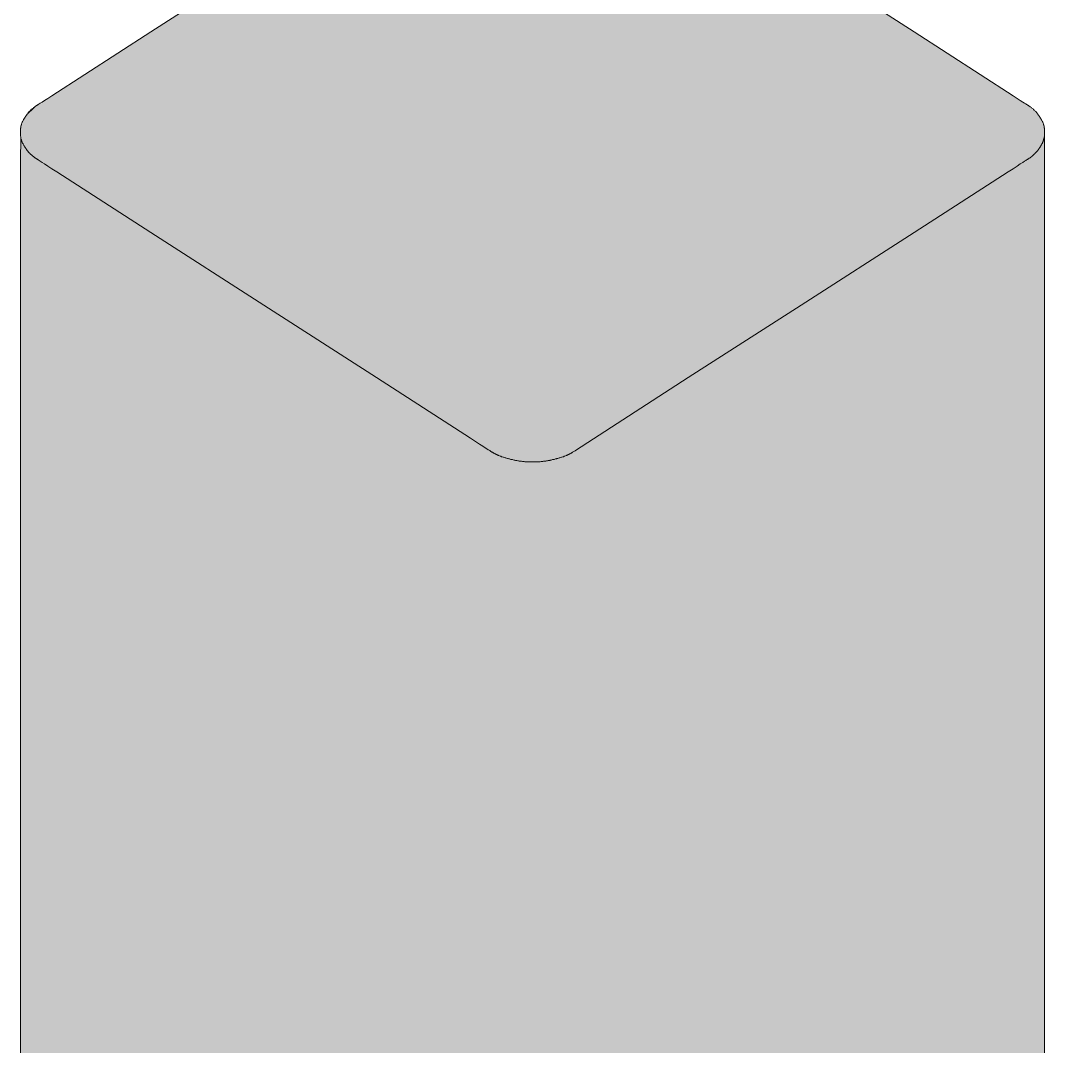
# Model space of a CAD drawing. Units: millimetres at full size, sheet at 1:100. Extents: x -138278 to 134990, y -16593 to 30671.
# Drawn here: x -82888.2 to -82396.9, y 22849.5 to 23341.6 of the extents above; entities that cross this region are included whole.
import ezdxf

# ---------------------------------------------------------------- set-up
doc = ezdxf.new("R2010")
doc.units = ezdxf.units.MM
doc.header["$LTSCALE"] = 100
doc.layers.add('F-0_枠', color=134, linetype='Continuous', lineweight=18)
doc.layers.add('F-8_補助線', color=15, linetype='Continuous')
doc.layers.add('F-9_可能範囲', color=9, linetype='Continuous')

msp = doc.modelspace()

# ---------------------------------------------------------------- linework, layer by layer
at = {"layer": 'F-0_枠'}
for p, q in [((-82396.9, 23287.9), (-82396.9, 22548.5)), ((-82888.1, 23283.6), (-82888.1, 23285.6)), ((-82887.8, 23284.1), (-82887.7, 23283.9)), ((-82396.9, 23286.1), (-82397, 23285.8)), ((-82397, 23285.8), (-82397, 23285.8)), ((-82885.1, 23279.3), (-82885, 23279.3)), ((-82400.1, 23279.3), (-82400.1, 23279.2)), ((-82881.2, 23275.7), (-82881, 23275.5)), ((-82880.5, 23275.3), (-82880.4, 23275.2)), ((-82880.4, 23275.2), (-82880.2, 23275.1)), ((-82880.2, 23275.1), (-82880.1, 23275)), ((-82877.8, 23273.5), (-82876.7, 23272.8)), ((-82876.7, 23272.8), (-82875.1, 23271.8)), ((-82404.9, 23275.1), (-82405.1, 23275)), ((-82403.9, 23275.7), (-82403.9, 23275.7)), ((-82403.4, 23276.1), (-82403.2, 23276.2)), ((-82621.9, 23135.4), (-82567.8, 23170.3)), ((-82625.1, 23133.5), (-82624.8, 23133.7)), ((-82624.8, 23133.7), (-82624.5, 23133.8)), ((-82623, 23134.7), (-82623.3, 23134.5)), ((-82622.7, 23134.9), (-82623, 23134.7)), ((-82622.4, 23135.1), (-82622.7, 23134.9)), ((-82622, 23135.3), (-82621.8, 23135.5)), ((-82625.4, 23133.4), (-82625.1, 23133.5))]:
    msp.add_line(p, q, dxfattribs=at)
for points in [[(-82873.2, 23305.5), (-82825.6, 23336.1), (-82717.4, 23405.7)], [(-82567.7, 23405.7), (-82459.5, 23336.1), (-82412, 23305.5), (-82410, 23304.2), (-82408.5, 23303.3), (-82407.3, 23302.5), (-82406.5, 23302), (-82405.9, 23301.6), (-82405.5, 23301.3), (-82405.2, 23301.2), (-82405.1, 23301.1), (-82404.9, 23301), (-82404.8, 23300.9), (-82404.6, 23300.8)], [(-82873.2, 23305.5), (-82875.1, 23304.2), (-82876.7, 23303.3), (-82877.8, 23302.5), (-82878.7, 23302), (-82879.3, 23301.6), (-82879.7, 23301.3), (-82879.9, 23301.2), (-82880.1, 23301.1), (-82880.2, 23301), (-82880.4, 23300.9), (-82880.5, 23300.8), (-82880.7, 23300.6), (-82881, 23300.5), (-82881.2, 23300.3), (-82881.4, 23300.2), (-82881.7, 23300), (-82881.9, 23299.8), (-82882.2, 23299.6), (-82882.4, 23299.4), (-82882.7, 23299.2), (-82882.9, 23299), (-82883.2, 23298.8), (-82883.4, 23298.6), (-82883.6, 23298.4)], [(-82883.6, 23298.4), (-82883.8, 23298.2), (-82884, 23298), (-82884.2, 23297.8), (-82884.4, 23297.5), (-82884.6, 23297.3), (-82884.7, 23297.1), (-82884.9, 23296.9), (-82885.1, 23296.7), (-82885.2, 23296.4), (-82885.4, 23296.2), (-82885.5, 23296), (-82885.7, 23295.8), (-82885.8, 23295.5), (-82886, 23295.3), (-82886.1, 23295.1), (-82886.2, 23294.9), (-82886.4, 23294.6), (-82886.5, 23294.4), (-82886.7, 23294.2), (-82886.8, 23293.9), (-82886.9, 23293.7), (-82887, 23293.5), (-82887.2, 23293.3), (-82887.3, 23293), (-82887.4, 23292.8), (-82887.5, 23292.6), (-82887.6, 23292.3), (-82887.7, 23292.1), (-82887.8, 23291.8), (-82887.8, 23291.6), (-82887.9, 23291.4), (-82888, 23291.1), (-82888, 23290.9), (-82888.1, 23290.6), (-82888.1, 23290.4), (-82888.1, 23290.2), (-82888.2, 23289.9), (-82888.2, 23289.7), (-82888.2, 23289.4)], [(-82404.6, 23300.8), (-82404.4, 23300.6), (-82404.2, 23300.5), (-82403.9, 23300.3), (-82403.7, 23300.2), (-82403.5, 23300), (-82403.2, 23299.8), (-82402.9, 23299.6), (-82402.7, 23299.4), (-82402.4, 23299.2), (-82402.2, 23299), (-82402, 23298.8), (-82401.8, 23298.6), (-82401.5, 23298.4), (-82401.3, 23298.2), (-82401.1, 23298), (-82400.9, 23297.8), (-82400.7, 23297.5), (-82400.6, 23297.3), (-82400.4, 23297.1), (-82400.2, 23296.9), (-82400.1, 23296.7), (-82399.9, 23296.4), (-82399.7, 23296.2), (-82399.6, 23296), (-82399.4, 23295.8), (-82399.3, 23295.5), (-82399.2, 23295.3), (-82399, 23295.1), (-82398.9, 23294.9), (-82398.7, 23294.6), (-82398.6, 23294.4), (-82398.5, 23294.2), (-82398.3, 23293.9), (-82398.2, 23293.7), (-82398.1, 23293.5), (-82397.9, 23293.3), (-82397.8, 23293), (-82397.7, 23292.8), (-82397.6, 23292.6)], [(-82397.6, 23292.6), (-82397.5, 23292.3), (-82397.4, 23292.1), (-82397.3, 23291.8), (-82397.3, 23291.6), (-82397.2, 23291.4), (-82397.1, 23291.1), (-82397.1, 23290.9), (-82397, 23290.6), (-82397, 23290.4), (-82397, 23290.2), (-82396.9, 23289.9), (-82396.9, 23289.7), (-82396.9, 23289.4), (-82396.9, 23289.2), (-82396.9, 23289), (-82396.9, 23288.7), (-82396.9, 23288.5), (-82396.9, 23288.2), (-82396.9, 23288), (-82396.9, 23287.7), (-82396.9, 23287.5), (-82396.9, 23287.3), (-82396.9, 23287), (-82396.9, 23286.8)], [(-82888.2, 23289.4), (-82888.2, 23289.2), (-82888.2, 23289), (-82888.2, 23288.7), (-82888.2, 23288.5), (-82888.2, 23288.2), (-82888.2, 23288), (-82888.2, 23287.7), (-82888.2, 23287.5), (-82888.2, 23287.3), (-82888.2, 23287), (-82888.2, 23286.8), (-82888.2, 23286.5), (-82888.2, 23286.3), (-82888.2, 23286.1), (-82888.1, 23285.8), (-82888.1, 23285.6), (-82888.1, 23285.3), (-82888, 23285.1), (-82888, 23284.9), (-82887.9, 23284.6), (-82887.8, 23284.4), (-82887.8, 23284.1)], [(-82396.9, 23286.8), (-82396.9, 23286.5), (-82396.9, 23286.3), (-82396.9, 23286.1)], [(-82882.8, 22538.9), (-82884, 22547.9), (-82885, 22556.9), (-82885.9, 22566), (-82886.6, 22575), (-82887.1, 22583.8), (-82887.5, 22592.4), (-82887.8, 22600.7), (-82888, 22608.5), (-82888.1, 22615.8), (-82888.1, 22622.4), (-82888.2, 22628.3), (-82888.2, 22633.4), (-82888.2, 23257.9), (-82888.2, 23265), (-82888.2, 23270.8), (-82888.2, 23275.3), (-82888.2, 23278.6), (-82888.1, 23281), (-82888.1, 23282.6), (-82888.1, 23283.6)], [(-82887.7, 23283.9), (-82887.6, 23283.7), (-82887.5, 23283.4), (-82887.4, 23283.2), (-82887.3, 23283), (-82887.2, 23282.7), (-82887, 23282.5), (-82886.9, 23282.3), (-82886.8, 23282), (-82886.7, 23281.8), (-82886.5, 23281.6), (-82886.4, 23281.4), (-82886.2, 23281.1), (-82886.1, 23280.9), (-82886, 23280.7), (-82885.8, 23280.5), (-82885.7, 23280.2), (-82885.5, 23280), (-82885.4, 23279.8), (-82885.2, 23279.6), (-82885.1, 23279.3)], [(-82397.9, 23282.7), (-82398.1, 23282.5), (-82398.2, 23282.3), (-82398.3, 23282), (-82398.5, 23281.8), (-82398.6, 23281.6), (-82398.7, 23281.4), (-82398.9, 23281.1), (-82399, 23280.9), (-82399.2, 23280.7), (-82399.3, 23280.5), (-82399.4, 23280.2), (-82399.6, 23280), (-82399.7, 23279.8), (-82399.9, 23279.6), (-82400.1, 23279.3)], [(-82397.9, 23282.7), (-82397.9, 23282.9), (-82397.8, 23283), (-82397.8, 23283.1), (-82397.7, 23283.2), (-82397.7, 23283.3), (-82397.7, 23283.4), (-82397.6, 23283.6), (-82397.6, 23283.7), (-82397.5, 23283.8), (-82397.5, 23283.9), (-82397.5, 23284), (-82397.4, 23284.1), (-82397.4, 23284.3), (-82397.4, 23284.4), (-82397.3, 23284.5), (-82397.3, 23284.6), (-82397.2, 23284.7), (-82397.2, 23284.8), (-82397.2, 23285), (-82397.1, 23285.1), (-82397.1, 23285.2), (-82397.1, 23285.3), (-82397.1, 23285.4), (-82397, 23285.5), (-82397, 23285.7), (-82397, 23285.8)], [(-82885, 23279.3), (-82884.9, 23279.2), (-82884.9, 23279.1), (-82884.8, 23279), (-82884.7, 23278.9), (-82884.7, 23278.9), (-82884.6, 23278.8), (-82884.5, 23278.7), (-82884.5, 23278.6), (-82884.4, 23278.5), (-82884.3, 23278.5), (-82884.2, 23278.4), (-82884.2, 23278.3), (-82884.1, 23278.2), (-82884, 23278.1), (-82884, 23278.1), (-82883.9, 23278), (-82883.8, 23277.9), (-82883.7, 23277.8), (-82883.6, 23277.8), (-82883.6, 23277.7), (-82883.5, 23277.6), (-82883.4, 23277.5), (-82883.3, 23277.4), (-82883.2, 23277.4), (-82883.1, 23277.3), (-82883.1, 23277.2), (-82883, 23277.2), (-82882.9, 23277.1), (-82882.8, 23277), (-82882.7, 23276.9), (-82882.6, 23276.9), (-82882.5, 23276.8), (-82882.5, 23276.7), (-82882.4, 23276.6), (-82882.3, 23276.6), (-82882.2, 23276.5), (-82882.1, 23276.4), (-82882, 23276.3), (-82881.9, 23276.3)], [(-82403.2, 23276.2), (-82403.1, 23276.3), (-82403, 23276.4), (-82402.9, 23276.5), (-82402.8, 23276.6), (-82402.6, 23276.7), (-82402.5, 23276.8), (-82402.4, 23276.9), (-82402.3, 23277), (-82402.2, 23277.1), (-82402.1, 23277.2), (-82402, 23277.3), (-82401.9, 23277.4), (-82401.8, 23277.5), (-82401.7, 23277.6), (-82401.5, 23277.7), (-82401.4, 23277.9), (-82401.3, 23278), (-82401.2, 23278.1), (-82401.1, 23278.2), (-82401, 23278.3), (-82400.9, 23278.4), (-82400.8, 23278.5), (-82400.7, 23278.6), (-82400.6, 23278.7), (-82400.5, 23278.8), (-82400.4, 23278.9), (-82400.3, 23279), (-82400.2, 23279.1), (-82400.1, 23279.2)], [(-82881.9, 23276.3), (-82881.8, 23276.2), (-82881.8, 23276.1), (-82881.7, 23276), (-82881.6, 23276), (-82881.5, 23275.9), (-82881.4, 23275.8), (-82881.3, 23275.8), (-82881.2, 23275.7)], [(-82881, 23275.5), (-82880.7, 23275.4), (-82880.5, 23275.3)], [(-82880.1, 23275), (-82879.9, 23274.9), (-82879.7, 23274.7), (-82879.3, 23274.5), (-82878.7, 23274.1), (-82877.8, 23273.5)], [(-82875.1, 23271.8), (-82873.2, 23270.5), (-82870.7, 23269)], [(-82567.8, 23170.3), (-82513.7, 23205.1), (-82459.5, 23239.9), (-82414.4, 23269), (-82412, 23270.5), (-82410, 23271.8)], [(-82405.1, 23275), (-82405.2, 23274.9), (-82405.5, 23274.7), (-82405.9, 23274.5), (-82406.5, 23274.1), (-82407.3, 23273.5), (-82408.5, 23272.8), (-82410, 23271.8), (-82412, 23270.5), (-82414.4, 23269)], [(-82403.9, 23275.7), (-82404.2, 23275.5), (-82404.4, 23275.4), (-82404.6, 23275.3), (-82404.8, 23275.2), (-82404.9, 23275.1)], [(-82403.9, 23275.7), (-82403.7, 23275.8), (-82403.6, 23275.9), (-82403.5, 23276), (-82403.4, 23276.1)], [(-82873.2, 23270.5), (-82870.7, 23269), (-82825.6, 23239.9), (-82771.5, 23205.1), (-82717.4, 23170.3), (-82672.3, 23141.2), (-82669.9, 23139.7), (-82667.9, 23138.4), (-82666.4, 23137.4), (-82665.2, 23136.7), (-82664.4, 23136.1), (-82663.8, 23135.7), (-82663.4, 23135.5), (-82663.1, 23135.3), (-82662.9, 23135.2), (-82662.8, 23135.1), (-82662.7, 23135), (-82662.5, 23134.9), (-82662.3, 23134.8), (-82662, 23134.6), (-82661.8, 23134.5), (-82661.5, 23134.3), (-82661.2, 23134.2), (-82661, 23134), (-82660.7, 23133.8), (-82660.3, 23133.7), (-82660, 23133.5), (-82659.7, 23133.4), (-82659.4, 23133.2), (-82659.1, 23133.1), (-82658.8, 23132.9), (-82658.4, 23132.8), (-82658.1, 23132.7), (-82657.8, 23132.6), (-82657.4, 23132.4), (-82657.1, 23132.3), (-82656.7, 23132.2), (-82656.4, 23132.1), (-82656, 23132), (-82655.7, 23131.9)], [(-82623.3, 23134.5), (-82623.6, 23134.3), (-82623.9, 23134.2), (-82624.2, 23134), (-82624.5, 23133.8), (-82624.8, 23133.7)], [(-82621.9, 23135.4), (-82622.1, 23135.2), (-82622.4, 23135.1)], [(-82655.7, 23131.9), (-82655.3, 23131.8), (-82655, 23131.7), (-82654.6, 23131.6), (-82654.3, 23131.5), (-82653.9, 23131.4), (-82653.6, 23131.3), (-82653.2, 23131.2), (-82652.9, 23131.1), (-82652.5, 23131.1), (-82652.2, 23131), (-82651.8, 23130.9), (-82651.4, 23130.8), (-82651.1, 23130.7), (-82650.7, 23130.6), (-82650.4, 23130.6), (-82650, 23130.5), (-82649.6, 23130.4), (-82649.3, 23130.4), (-82648.9, 23130.3), (-82648.5, 23130.3), (-82648.1, 23130.2), (-82647.8, 23130.2), (-82647.4, 23130.1), (-82647, 23130.1), (-82646.6, 23130.1), (-82646.3, 23130), (-82645.9, 23130), (-82645.5, 23130), (-82645.1, 23130), (-82644.8, 23130), (-82644.4, 23130), (-82644, 23130), (-82643.6, 23130), (-82643.3, 23130), (-82642.9, 23130), (-82642.5, 23130), (-82642.1, 23130), (-82641.8, 23130), (-82641.4, 23130)], [(-82641.4, 23130), (-82641, 23130), (-82640.6, 23130), (-82640.3, 23130), (-82639.9, 23130), (-82639.5, 23130), (-82639.1, 23130), (-82638.8, 23130), (-82638.4, 23130.1), (-82638, 23130.1), (-82637.6, 23130.1), (-82637.3, 23130.2), (-82636.9, 23130.2), (-82636.5, 23130.3), (-82636.1, 23130.3), (-82635.8, 23130.4), (-82635.4, 23130.4), (-82635, 23130.5), (-82634.7, 23130.6), (-82634.3, 23130.6), (-82634, 23130.7), (-82633.6, 23130.8), (-82633.3, 23130.9), (-82632.9, 23131), (-82632.5, 23131.1), (-82632.2, 23131.1), (-82631.8, 23131.2), (-82631.5, 23131.3), (-82631.1, 23131.4), (-82630.8, 23131.5), (-82630.4, 23131.6), (-82630.1, 23131.7), (-82629.7, 23131.8), (-82629.4, 23131.9), (-82629, 23132), (-82628.7, 23132.1), (-82628.4, 23132.2), (-82628, 23132.3), (-82627.7, 23132.4), (-82627.3, 23132.6)], [(-82627.3, 23132.6), (-82627, 23132.7), (-82626.7, 23132.8), (-82626.3, 23132.9), (-82626, 23133.1), (-82625.7, 23133.2), (-82625.4, 23133.4)]]:
    msp.add_lwpolyline(points, dxfattribs=at)
at = {"layer": 'F-8_補助線'}
for points in [[(-82396.9, 22548.5), (-82396.9, 23286.3), (-82397, 23286.1)], [(-82396.9, 22548.5), (-82396.9, 23287.8), (-82396.9, 23286.8)], [(-82396.9, 22548.5), (-82396.9, 23286.8), (-82396.9, 23286.3)], [(-82888, 23285.1), (-82888.1, 23285.6), (-82888.1, 23284.1)], [(-82888, 23285.1), (-82888.1, 23284.1), (-82888.1, 22615.8)], [(-82887.9, 23284.6), (-82888, 23285.1), (-82888.1, 22615.8)], [(-82888.1, 22615.8), (-82887.8, 23284.3), (-82887.9, 23284.6)], [(-82888.1, 22615.8), (-82887.5, 23283.4), (-82887.8, 23284.3)], [(-82888.1, 22615.8), (-82887.4, 23283.2), (-82887.5, 23283.4)], [(-82888.1, 22615.8), (-82887.3, 23283), (-82887.4, 23283.2)], [(-82888.1, 22615.8), (-82887.2, 23282.7), (-82887.3, 23283)], [(-82888.1, 22615.8), (-82887.1, 23282.5), (-82887.2, 23282.7)], [(-82888.1, 22615.8), (-82886.9, 23282.3), (-82887.1, 23282.5)], [(-82888.1, 22615.8), (-82886.8, 23282.1), (-82886.9, 23282.3)], [(-82888.1, 22615.8), (-82886.7, 23281.8), (-82886.8, 23282.1)], [(-82888.1, 22615.8), (-82886.5, 23281.6), (-82886.7, 23281.8)], [(-82888.1, 22615.8), (-82886.4, 23281.4), (-82886.5, 23281.6)], [(-82888.1, 22615.8), (-82886.3, 23281.1), (-82886.4, 23281.4)], [(-82396.9, 22548.5), (-82398.2, 23282.3), (-82399, 23280.9)], [(-82396.9, 22548.5), (-82398.1, 23282.5), (-82398.2, 23282.3)], [(-82396.9, 22548.5), (-82398, 23282.7), (-82398.1, 23282.5)], [(-82396.9, 22548.5), (-82397.9, 23282.9), (-82398, 23282.7)], [(-82396.9, 22548.5), (-82397.8, 23283.1), (-82397.9, 23283)], [(-82396.9, 22548.5), (-82397.9, 23283), (-82397.9, 23282.9)], [(-82396.9, 22548.5), (-82397.7, 23283.4), (-82397.8, 23283.2)], [(-82396.9, 22548.5), (-82397.8, 23283.2), (-82397.8, 23283.1)], [(-82396.9, 22548.5), (-82397.6, 23283.7), (-82397.7, 23283.4)], [(-82396.9, 22548.5), (-82397.5, 23283.9), (-82397.6, 23283.8)], [(-82396.9, 22548.5), (-82397.6, 23283.8), (-82397.6, 23283.7)], [(-82396.9, 22548.5), (-82397.4, 23284.3), (-82397.5, 23284)], [(-82396.9, 22548.5), (-82397.5, 23284), (-82397.5, 23283.9)], [(-82396.9, 22548.5), (-82397.3, 23284.5), (-82397.4, 23284.3)], [(-82396.9, 22548.5), (-82397.2, 23285), (-82397.3, 23284.7)], [(-82396.9, 22548.5), (-82397.3, 23284.7), (-82397.3, 23284.5)], [(-82396.9, 22548.5), (-82397.1, 23285.3), (-82397.2, 23285.1)], [(-82396.9, 22548.5), (-82397.2, 23285.1), (-82397.2, 23285)], [(-82396.9, 22548.5), (-82397, 23286.1), (-82397.1, 23285.3)], [(-82888.1, 22615.8), (-82886.1, 23280.9), (-82886.3, 23281.1)], [(-82888.1, 22615.8), (-82886, 23280.7), (-82886.1, 23280.9)], [(-82888.1, 22615.8), (-82885.8, 23280.5), (-82886, 23280.7)], [(-82888.1, 22615.8), (-82885.7, 23280.2), (-82885.8, 23280.5)], [(-82888.1, 22615.8), (-82885.5, 23280), (-82885.7, 23280.2)], [(-82888.1, 22615.8), (-82885.4, 23279.8), (-82885.5, 23280)], [(-82888.1, 22615.8), (-82396.9, 22548.5), (-82885.4, 23279.8)], [(-82396.9, 22548.5), (-82885.2, 23279.6), (-82885.4, 23279.8)], [(-82396.9, 22548.5), (-82885.1, 23279.4), (-82885.2, 23279.6)], [(-82396.9, 22548.5), (-82885, 23279.3), (-82885.1, 23279.4)], [(-82396.9, 22548.5), (-82884.9, 23279.2), (-82885, 23279.3)], [(-82396.9, 22548.5), (-82884.8, 23279), (-82884.9, 23279.2)], [(-82396.9, 22548.5), (-82884.7, 23278.9), (-82884.8, 23279)], [(-82396.9, 22548.5), (-82884.6, 23278.8), (-82884.7, 23278.9)], [(-82396.9, 22548.5), (-82884.5, 23278.7), (-82884.6, 23278.8)], [(-82396.9, 22548.5), (-82884.4, 23278.5), (-82884.5, 23278.7)], [(-82396.9, 22548.5), (-82884.3, 23278.5), (-82884.4, 23278.5)], [(-82396.9, 22548.5), (-82884.2, 23278.3), (-82884.3, 23278.5)], [(-82396.9, 22548.5), (-82884, 23278.1), (-82884.2, 23278.3)], [(-82396.9, 22548.5), (-82883.9, 23278), (-82884, 23278.1)], [(-82396.9, 22548.5), (-82883.7, 23277.8), (-82883.9, 23278)], [(-82396.9, 22548.5), (-82883.5, 23277.6), (-82883.7, 23277.8)], [(-82396.9, 22548.5), (-82883.7, 23277.8), (-82883.7, 23277.8)], [(-82396.9, 22548.5), (-82883.4, 23277.5), (-82883.5, 23277.6)], [(-82396.9, 22548.5), (-82883.2, 23277.4), (-82883.4, 23277.5)], [(-82396.9, 22548.5), (-82883.2, 23277.3), (-82883.2, 23277.4)], [(-82396.9, 22548.5), (-82883.1, 23277.2), (-82883.2, 23277.3)], [(-82396.9, 22548.5), (-82882.8, 23277), (-82883.1, 23277.2)], [(-82396.9, 22548.5), (-82882.7, 23276.9), (-82882.8, 23277)], [(-82396.9, 22548.5), (-82882.2, 23276.5), (-82882.7, 23276.9)], [(-82396.9, 22548.5), (-82881.9, 23276.3), (-82882.2, 23276.5)], [(-82396.9, 22548.5), (-82403, 23276.4), (-82403.3, 23276.2)], [(-82396.9, 22548.5), (-82402.9, 23276.5), (-82403, 23276.4)], [(-82396.9, 22548.5), (-82402.8, 23276.6), (-82402.9, 23276.5)], [(-82396.9, 22548.5), (-82402.5, 23276.8), (-82402.8, 23276.6)], [(-82396.9, 22548.5), (-82402.1, 23277.2), (-82402.5, 23276.8)], [(-82396.9, 22548.5), (-82402, 23277.3), (-82402.1, 23277.2)], [(-82396.9, 22548.5), (-82401.6, 23277.8), (-82402, 23277.3)], [(-82396.9, 22548.5), (-82401.3, 23278), (-82401.6, 23277.8)], [(-82396.9, 22548.5), (-82401.2, 23278.1), (-82401.3, 23278)], [(-82396.9, 22548.5), (-82400.9, 23278.4), (-82401.2, 23278.1)], [(-82396.9, 22548.5), (-82400.8, 23278.5), (-82400.9, 23278.4)], [(-82396.9, 22548.5), (-82400.5, 23278.8), (-82400.8, 23278.5)], [(-82396.9, 22548.5), (-82400.4, 23278.9), (-82400.5, 23278.8)], [(-82396.9, 22548.5), (-82400.3, 23279), (-82400.4, 23278.9)], [(-82396.9, 22548.5), (-82400.2, 23279.2), (-82400.3, 23279)], [(-82396.9, 22548.5), (-82400.1, 23279.4), (-82400.2, 23279.2)], [(-82396.9, 22548.5), (-82399.8, 23279.8), (-82400.1, 23279.4)], [(-82396.9, 22548.5), (-82399.6, 23280), (-82399.8, 23279.8)], [(-82396.9, 22548.5), (-82399.5, 23280.2), (-82399.6, 23280)], [(-82396.9, 22548.5), (-82399, 23280.9), (-82399.5, 23280.2)], [(-82396.9, 22548.5), (-82881.6, 23276), (-82881.9, 23276.3)], [(-82396.9, 22548.5), (-82881.3, 23275.8), (-82881.6, 23276)], [(-82396.9, 22548.5), (-82881, 23275.5), (-82881.3, 23275.8)], [(-82396.9, 22548.5), (-82880.1, 23275), (-82881, 23275.5)], [(-82873.2, 23270.5), (-82878.7, 23274.1), (-82880.1, 23275)], [(-82396.9, 22548.5), (-82873.2, 23270.5), (-82880.1, 23275)], [(-82873.2, 23270.5), (-82877.8, 23273.5), (-82878.7, 23274.1)], [(-82873.2, 23270.5), (-82876.7, 23272.8), (-82877.8, 23273.5)], [(-82405.1, 23275), (-82567.8, 23170.3), (-82621.8, 23135.5)], [(-82396.9, 22548.5), (-82405.1, 23275), (-82621.8, 23135.5)], [(-82405.1, 23275), (-82513.7, 23205.1), (-82567.8, 23170.3)], [(-82405.1, 23275), (-82459.6, 23239.9), (-82513.7, 23205.1)], [(-82405.1, 23275), (-82414.5, 23269), (-82459.6, 23239.9)], [(-82405.1, 23275), (-82412, 23270.5), (-82414.5, 23269)], [(-82405.1, 23275), (-82410, 23271.8), (-82412, 23270.5)], [(-82405.1, 23275), (-82408.5, 23272.8), (-82410, 23271.8)], [(-82405.1, 23275), (-82407.4, 23273.5), (-82408.5, 23272.8)], [(-82405.1, 23275), (-82406.5, 23274.1), (-82407.4, 23273.5)], [(-82405.1, 23275), (-82405.5, 23274.7), (-82406.5, 23274.1)], [(-82405.1, 23275), (-82405.3, 23274.9), (-82405.5, 23274.7)], [(-82396.9, 22548.5), (-82404.8, 23275.2), (-82405.1, 23275)], [(-82396.9, 22548.5), (-82404.6, 23275.3), (-82404.8, 23275.2)], [(-82396.9, 22548.5), (-82404.4, 23275.4), (-82404.6, 23275.3)], [(-82396.9, 22548.5), (-82404.2, 23275.5), (-82404.4, 23275.4)], [(-82396.9, 22548.5), (-82404, 23275.7), (-82404.2, 23275.5)], [(-82396.9, 22548.5), (-82403.9, 23275.7), (-82404, 23275.7)], [(-82396.9, 22548.5), (-82403.5, 23276), (-82403.9, 23275.7)], [(-82396.9, 22548.5), (-82403.4, 23276.1), (-82403.5, 23276)], [(-82396.9, 22548.5), (-82403.3, 23276.2), (-82403.4, 23276.1)], [(-82396.9, 22548.5), (-82825.7, 23239.9), (-82873.2, 23270.5)], [(-82396.9, 22548.5), (-82672.3, 23141.2), (-82825.7, 23239.9)], [(-82396.9, 22548.5), (-82669.9, 23139.7), (-82672.3, 23141.2)], [(-82396.9, 22548.5), (-82665.2, 23136.7), (-82669.9, 23139.7)], [(-82396.9, 22548.5), (-82664.4, 23136.1), (-82665.2, 23136.7)], [(-82396.9, 22548.5), (-82663.8, 23135.7), (-82664.4, 23136.1)], [(-82396.9, 22548.5), (-82663, 23135.2), (-82663.8, 23135.7)], [(-82396.9, 22548.5), (-82661.8, 23134.5), (-82663, 23135.2)], [(-82396.9, 22548.5), (-82659.4, 23133.2), (-82661.8, 23134.5)], [(-82396.9, 22548.5), (-82624.8, 23133.7), (-82625.1, 23133.5)], [(-82396.9, 22548.5), (-82624.5, 23133.8), (-82624.8, 23133.7)], [(-82396.9, 22548.5), (-82624.2, 23134), (-82624.5, 23133.8)], [(-82396.9, 22548.5), (-82623.9, 23134.2), (-82624.2, 23134)], [(-82396.9, 22548.5), (-82623.6, 23134.4), (-82623.9, 23134.2)], [(-82396.9, 22548.5), (-82623.3, 23134.5), (-82623.6, 23134.4)], [(-82396.9, 22548.5), (-82623, 23134.7), (-82623.3, 23134.5)], [(-82396.9, 22548.5), (-82622.7, 23134.9), (-82623, 23134.7)], [(-82396.9, 22548.5), (-82622.4, 23135.1), (-82622.7, 23134.9)], [(-82396.9, 22548.5), (-82621.8, 23135.5), (-82622.4, 23135.1)], [(-82396.9, 22548.5), (-82657.1, 23132.3), (-82659.4, 23133.2)], [(-82396.9, 22548.5), (-82655.7, 23131.9), (-82657.1, 23132.3)], [(-82396.9, 22548.5), (-82653.2, 23131.2), (-82655.7, 23131.9)], [(-82396.9, 22548.5), (-82651.8, 23130.9), (-82653.2, 23131.2)], [(-82396.9, 22548.5), (-82650, 23130.5), (-82651.8, 23130.9)], [(-82396.9, 22548.5), (-82648.2, 23130.2), (-82650, 23130.5)], [(-82396.9, 22548.5), (-82646.7, 23130.1), (-82648.2, 23130.2)], [(-82396.9, 22548.5), (-82644.8, 23130), (-82646.7, 23130.1)], [(-82396.9, 22548.5), (-82643.3, 23130), (-82644.8, 23130)], [(-82396.9, 22548.5), (-82641.8, 23130), (-82643.3, 23130)], [(-82396.9, 22548.5), (-82640.7, 23130), (-82641.8, 23130)], [(-82396.9, 22548.5), (-82639.9, 23130), (-82640.7, 23130)], [(-82396.9, 22548.5), (-82638.8, 23130), (-82639.9, 23130)], [(-82396.9, 22548.5), (-82637.3, 23130.2), (-82638.8, 23130)], [(-82396.9, 22548.5), (-82636.5, 23130.3), (-82637.3, 23130.2)], [(-82396.9, 22548.5), (-82635.4, 23130.4), (-82636.5, 23130.3)], [(-82396.9, 22548.5), (-82635.1, 23130.5), (-82635.4, 23130.4)], [(-82396.9, 22548.5), (-82634.7, 23130.6), (-82635.1, 23130.5)], [(-82396.9, 22548.5), (-82634.3, 23130.6), (-82634.7, 23130.6)], [(-82396.9, 22548.5), (-82632.2, 23131.1), (-82634.3, 23130.6)], [(-82396.9, 22548.5), (-82631.5, 23131.3), (-82632.2, 23131.1)], [(-82396.9, 22548.5), (-82631.2, 23131.4), (-82631.5, 23131.3)], [(-82396.9, 22548.5), (-82630.1, 23131.7), (-82631.2, 23131.4)], [(-82396.9, 22548.5), (-82629.8, 23131.8), (-82630.1, 23131.7)], [(-82396.9, 22548.5), (-82629.4, 23131.9), (-82629.8, 23131.8)], [(-82396.9, 22548.5), (-82629.1, 23132), (-82629.4, 23131.9)], [(-82396.9, 22548.5), (-82628.7, 23132.1), (-82629.1, 23132)], [(-82396.9, 22548.5), (-82628.4, 23132.2), (-82628.7, 23132.1)], [(-82396.9, 22548.5), (-82628, 23132.3), (-82628.4, 23132.2)], [(-82396.9, 22548.5), (-82627.7, 23132.4), (-82628, 23132.3)], [(-82396.9, 22548.5), (-82627.4, 23132.6), (-82627.7, 23132.4)], [(-82396.9, 22548.5), (-82627, 23132.7), (-82627.4, 23132.6)], [(-82396.9, 22548.5), (-82626.7, 23132.8), (-82627, 23132.7)], [(-82396.9, 22548.5), (-82626.4, 23132.9), (-82626.7, 23132.8)], [(-82396.9, 22548.5), (-82626, 23133.1), (-82626.4, 23132.9)], [(-82396.9, 22548.5), (-82625.7, 23133.2), (-82626, 23133.1)], [(-82396.9, 22548.5), (-82625.4, 23133.4), (-82625.7, 23133.2)], [(-82396.9, 22548.5), (-82625.1, 23133.5), (-82625.4, 23133.4)]]:
    msp.add_solid(points, dxfattribs=at)
at = {"layer": 'F-9_可能範囲'}
for points in [[(-82879.9, 23301.2), (-82638.4, 23445.8), (-82639.2, 23445.9)], [(-82879.9, 23301.2), (-82639.2, 23445.9), (-82639.9, 23445.9)], [(-82879.9, 23301.2), (-82639.9, 23445.9), (-82640.3, 23445.9)], [(-82879.9, 23301.2), (-82640.3, 23445.9), (-82641, 23445.9)], [(-82879.9, 23301.2), (-82641, 23445.9), (-82641.8, 23445.9)], [(-82879.9, 23301.2), (-82641.8, 23445.9), (-82642.5, 23445.9)], [(-82879.9, 23301.2), (-82642.5, 23445.9), (-82642.9, 23445.9)], [(-82879.9, 23301.2), (-82642.9, 23445.9), (-82643.7, 23445.9)], [(-82879.9, 23301.2), (-82643.7, 23445.9), (-82644.4, 23445.9)], [(-82879.9, 23301.2), (-82644.4, 23445.9), (-82644.8, 23445.9)], [(-82879.9, 23301.2), (-82644.8, 23445.9), (-82645.5, 23445.9)], [(-82879.9, 23301.2), (-82645.5, 23445.9), (-82646.3, 23445.8)], [(-82879.9, 23301.2), (-82637.3, 23445.7), (-82638, 23445.8)], [(-82879.9, 23301.2), (-82638, 23445.8), (-82638.4, 23445.8)], [(-82879.9, 23301.2), (-82646.3, 23445.8), (-82647, 23445.8)], [(-82879.9, 23301.2), (-82647, 23445.8), (-82647.8, 23445.7)], [(-82879.9, 23301.2), (-82636.2, 23445.6), (-82636.9, 23445.7)], [(-82879.9, 23301.2), (-82636.9, 23445.7), (-82637.3, 23445.7)], [(-82879.9, 23301.2), (-82647.8, 23445.7), (-82648.9, 23445.6)], [(-82879.9, 23301.2), (-82635.4, 23445.5), (-82636.2, 23445.6)], [(-82879.9, 23301.2), (-82648.9, 23445.6), (-82649.6, 23445.5)], [(-82879.9, 23301.2), (-82634.7, 23445.3), (-82635.4, 23445.5)], [(-82879.9, 23301.2), (-82649.6, 23445.5), (-82650.4, 23445.3)], [(-82879.9, 23301.2), (-82634, 23445.2), (-82634.7, 23445.3)], [(-82879.9, 23301.2), (-82650.4, 23445.3), (-82651.1, 23445.2)], [(-82879.9, 23301.2), (-82633.3, 23445), (-82634, 23445.2)], [(-82879.9, 23301.2), (-82651.1, 23445.2), (-82651.8, 23445)], [(-82879.9, 23301.2), (-82632.9, 23444.9), (-82633.3, 23445)], [(-82879.9, 23301.2), (-82651.8, 23445), (-82652.5, 23444.8)], [(-82879.9, 23301.2), (-82632.2, 23444.7), (-82632.9, 23444.9)], [(-82879.9, 23301.2), (-82652.5, 23444.8), (-82653.2, 23444.6)], [(-82879.9, 23301.2), (-82631.5, 23444.6), (-82632.2, 23444.7)], [(-82879.9, 23301.2), (-82631.2, 23444.5), (-82631.5, 23444.6)], [(-82879.9, 23301.2), (-82653.2, 23444.6), (-82653.9, 23444.5)], [(-82879.9, 23301.2), (-82630.8, 23444.4), (-82631.2, 23444.5)], [(-82879.9, 23301.2), (-82653.9, 23444.5), (-82655, 23444.2)], [(-82879.9, 23301.2), (-82630.5, 23444.3), (-82630.8, 23444.4)], [(-82879.9, 23301.2), (-82630.1, 23444.2), (-82630.5, 23444.3)], [(-82879.9, 23301.2), (-82629.8, 23444.1), (-82630.1, 23444.2)], [(-82879.9, 23301.2), (-82655, 23444.2), (-82655.4, 23444.1)], [(-82879.9, 23301.2), (-82629.4, 23444), (-82629.8, 23444.1)], [(-82879.9, 23301.2), (-82655.4, 23444.1), (-82656.4, 23443.8)], [(-82879.9, 23301.2), (-82628.7, 23443.8), (-82629.4, 23444)], [(-82879.9, 23301.2), (-82628.4, 23443.7), (-82628.7, 23443.8)], [(-82879.9, 23301.2), (-82656.4, 23443.8), (-82656.7, 23443.7)], [(-82879.9, 23301.2), (-82628, 23443.6), (-82628.4, 23443.7)], [(-82879.9, 23301.2), (-82656.7, 23443.7), (-82657.4, 23443.5)], [(-82879.9, 23301.2), (-82627.7, 23443.5), (-82628, 23443.6)], [(-82879.9, 23301.2), (-82627.4, 23443.3), (-82627.7, 23443.5)], [(-82879.9, 23301.2), (-82657.4, 23443.5), (-82658.4, 23443.1)], [(-82879.9, 23301.2), (-82627, 23443.2), (-82627.4, 23443.3)], [(-82879.9, 23301.2), (-82626.7, 23443.1), (-82627, 23443.2)], [(-82879.9, 23301.2), (-82626.4, 23442.9), (-82626.7, 23443.1)], [(-82879.9, 23301.2), (-82658.4, 23443.1), (-82659.1, 23442.8)], [(-82879.9, 23301.2), (-82625.7, 23442.7), (-82626.4, 23442.9)], [(-82879.9, 23301.2), (-82659.1, 23442.8), (-82659.7, 23442.5)], [(-82879.9, 23301.2), (-82625.1, 23442.4), (-82625.7, 23442.7)], [(-82879.9, 23301.2), (-82659.7, 23442.5), (-82660.7, 23442)], [(-82879.9, 23301.2), (-82624.8, 23442.2), (-82625.1, 23442.4)], [(-82879.9, 23301.2), (-82624.5, 23442), (-82624.8, 23442.2)], [(-82879.9, 23301.2), (-82624.2, 23441.9), (-82624.5, 23442)], [(-82879.9, 23301.2), (-82660.7, 23442), (-82661.3, 23441.7)], [(-82879.9, 23301.2), (-82623.9, 23441.7), (-82624.2, 23441.9)], [(-82879.9, 23301.2), (-82623.6, 23441.6), (-82623.9, 23441.7)], [(-82879.9, 23301.2), (-82661.3, 23441.7), (-82662.3, 23441.1)], [(-82879.9, 23301.2), (-82623.4, 23441.4), (-82623.6, 23441.6)], [(-82879.9, 23301.2), (-82623.1, 23441.2), (-82623.4, 23441.4)], [(-82879.9, 23301.2), (-82622.9, 23441.1), (-82623.1, 23441.2)], [(-82879.9, 23301.2), (-82622.7, 23441), (-82622.9, 23441.1)], [(-82879.9, 23301.2), (-82662.3, 23441.1), (-82663, 23440.7)], [(-82879.9, 23301.2), (-82622.4, 23440.8), (-82622.7, 23441)], [(-82879.9, 23301.2), (-82622.1, 23440.6), (-82622.4, 23440.8)], [(-82879.9, 23301.2), (-82663, 23440.7), (-82663.4, 23440.4)], [(-82879.9, 23301.2), (-82621.8, 23440.4), (-82622.1, 23440.6)], [(-82879.9, 23301.2), (-82621.4, 23440.2), (-82621.8, 23440.4)], [(-82879.9, 23301.2), (-82663.4, 23440.4), (-82664.4, 23439.8)], [(-82879.9, 23301.2), (-82620, 23439.2), (-82621.4, 23440.2)], [(-82879.9, 23301.2), (-82664.4, 23439.8), (-82665.2, 23439.2)], [(-82879.9, 23301.2), (-82618.8, 23438.5), (-82620, 23439.2)], [(-82879.9, 23301.2), (-82665.2, 23439.2), (-82666.4, 23438.5)], [(-82879.9, 23301.2), (-82617.3, 23437.5), (-82618.8, 23438.5)], [(-82879.9, 23301.2), (-82666.4, 23438.5), (-82667.9, 23437.5)], [(-82879.9, 23301.2), (-82615.3, 23436.2), (-82617.3, 23437.5)], [(-82879.9, 23301.2), (-82667.9, 23437.5), (-82669.9, 23436.2)], [(-82879.9, 23301.2), (-82410, 23304.3), (-82615.3, 23436.2)], [(-82879.9, 23301.2), (-82669.9, 23436.2), (-82672.3, 23434.7)], [(-82879.9, 23301.2), (-82672.3, 23434.7), (-82825.6, 23336.1)], [(-82879.9, 23301.2), (-82825.6, 23336.1), (-82873.2, 23305.5)], [(-82879.9, 23301.2), (-82888.1, 23290.2), (-82888.2, 23289.7)], [(-82879.9, 23301.2), (-82888.2, 23289.7), (-82888.2, 23289.2)], [(-82879.9, 23301.2), (-82888.2, 23289.2), (-82888.2, 23289)], [(-82879.9, 23301.2), (-82888.2, 23289), (-82888.2, 23288.5)], [(-82879.9, 23301.2), (-82888.2, 23288.5), (-82888.2, 23288.2)], [(-82879.9, 23301.2), (-82888.2, 23288.2), (-82888.2, 23287.8)], [(-82879.9, 23301.2), (-82888.2, 23287.8), (-82888.2, 23287)], [(-82879.9, 23301.2), (-82888.2, 23287), (-82888.2, 23286.5)], [(-82879.9, 23301.2), (-82888.2, 23286.5), (-82888.2, 23286.3)], [(-82879.9, 23301.2), (-82888.2, 23286.3), (-82888.1, 23285.8)], [(-82879.9, 23301.2), (-82888, 23291.1), (-82888.1, 23290.6)], [(-82879.9, 23301.2), (-82888.1, 23290.6), (-82888.1, 23290.2)], [(-82879.9, 23301.2), (-82888.1, 23285.8), (-82888.1, 23285.3)], [(-82879.9, 23301.2), (-82888.1, 23285.3), (-82888, 23285.1)], [(-82879.9, 23301.2), (-82887.9, 23291.4), (-82888, 23291.1)], [(-82879.9, 23301.2), (-82888, 23285.1), (-82887.9, 23284.6)], [(-82879.9, 23301.2), (-82887.8, 23291.8), (-82887.9, 23291.4)], [(-82879.9, 23301.2), (-82887.9, 23284.6), (-82887.8, 23284.4)], [(-82879.9, 23301.2), (-82887.7, 23292.1), (-82887.8, 23291.8)], [(-82879.9, 23301.2), (-82887.8, 23284.4), (-82887.6, 23283.7)], [(-82879.9, 23301.2), (-82887.6, 23292.3), (-82887.7, 23292.1)], [(-82879.9, 23301.2), (-82887.4, 23292.8), (-82887.6, 23292.3)], [(-82879.9, 23301.2), (-82887.6, 23283.7), (-82887.5, 23283.4)], [(-82879.9, 23301.2), (-82887.5, 23283.4), (-82887.3, 23283)], [(-82879.9, 23301.2), (-82887.3, 23293), (-82887.4, 23292.8)], [(-82879.9, 23301.2), (-82887.2, 23293.3), (-82887.3, 23293)], [(-82879.9, 23301.2), (-82887.3, 23283), (-82887.2, 23282.7)], [(-82879.9, 23301.2), (-82887.1, 23293.5), (-82887.2, 23293.3)], [(-82879.9, 23301.2), (-82887.2, 23282.7), (-82886.9, 23282.3)], [(-82879.9, 23301.2), (-82886.9, 23293.7), (-82887.1, 23293.5)], [(-82879.9, 23301.2), (-82886.8, 23293.9), (-82886.9, 23293.7)], [(-82879.9, 23301.2), (-82886.9, 23282.3), (-82886.8, 23282.1)], [(-82879.9, 23301.2), (-82886.5, 23294.4), (-82886.8, 23293.9)], [(-82879.9, 23301.2), (-82886.8, 23282.1), (-82886.7, 23281.8)], [(-82879.9, 23301.2), (-82886.7, 23281.8), (-82886.5, 23281.6)], [(-82879.9, 23301.2), (-82886.4, 23294.6), (-82886.5, 23294.4)], [(-82879.9, 23301.2), (-82886.5, 23281.6), (-82886.3, 23281.1)], [(-82879.9, 23301.2), (-82886.3, 23294.9), (-82886.4, 23294.6)], [(-82879.9, 23301.2), (-82886, 23295.3), (-82886.3, 23294.9)], [(-82879.9, 23301.2), (-82886.3, 23281.1), (-82886.1, 23280.9)], [(-82879.9, 23301.2), (-82886.1, 23280.9), (-82886, 23280.7)], [(-82879.9, 23301.2), (-82885.8, 23295.5), (-82886, 23295.3)], [(-82879.9, 23301.2), (-82886, 23280.7), (-82885.8, 23280.5)], [(-82879.9, 23301.2), (-82885.7, 23295.8), (-82885.8, 23295.5)], [(-82879.9, 23301.2), (-82885.8, 23280.5), (-82885.7, 23280.2)], [(-82879.9, 23301.2), (-82885.5, 23296), (-82885.7, 23295.8)], [(-82879.9, 23301.2), (-82885.7, 23280.2), (-82885.5, 23280)], [(-82879.9, 23301.2), (-82885.2, 23296.4), (-82885.5, 23296)], [(-82879.9, 23301.2), (-82885.5, 23280), (-82885.4, 23279.8)], [(-82879.9, 23301.2), (-82885.4, 23279.8), (-82885.2, 23279.6)], [(-82879.9, 23301.2), (-82885.1, 23296.7), (-82885.2, 23296.4)], [(-82879.9, 23301.2), (-82885.2, 23279.6), (-82885.1, 23279.4)], [(-82879.9, 23301.2), (-82884.8, 23297.1), (-82885.1, 23296.7)], [(-82879.9, 23301.2), (-82885.1, 23279.4), (-82885, 23279.3)], [(-82879.9, 23301.2), (-82885, 23279.3), (-82884.9, 23279.2)], [(-82879.9, 23301.2), (-82884.9, 23279.2), (-82884.9, 23279.1)], [(-82879.9, 23301.2), (-82884.9, 23279.1), (-82884.8, 23279)], [(-82879.9, 23301.2), (-82884.6, 23297.3), (-82884.8, 23297.1)], [(-82879.9, 23301.2), (-82884.8, 23279), (-82884.7, 23278.9)], [(-82879.9, 23301.2), (-82884.7, 23278.9), (-82884.7, 23278.9)], [(-82879.9, 23301.2), (-82884.7, 23278.9), (-82884.6, 23278.8)], [(-82879.9, 23301.2), (-82884.2, 23297.8), (-82884.6, 23297.3)], [(-82879.9, 23301.2), (-82884.6, 23278.8), (-82884.5, 23278.7)], [(-82879.9, 23301.2), (-82884.5, 23278.7), (-82884.5, 23278.6)], [(-82879.9, 23301.2), (-82884.5, 23278.6), (-82884.4, 23278.5)], [(-82879.9, 23301.2), (-82884.4, 23278.5), (-82884.3, 23278.5)], [(-82879.9, 23301.2), (-82884.3, 23278.5), (-82884.3, 23278.4)], [(-82879.9, 23301.2), (-82884.3, 23278.4), (-82884.2, 23278.3)], [(-82879.9, 23301.2), (-82884, 23298), (-82884.2, 23297.8)], [(-82879.9, 23301.2), (-82884.2, 23278.3), (-82884.1, 23278.2)], [(-82879.9, 23301.2), (-82884.1, 23278.2), (-82884, 23278.1)], [(-82879.9, 23301.2), (-82883.8, 23298.2), (-82884, 23298)], [(-82879.9, 23301.2), (-82884, 23278.1), (-82884, 23278.1)], [(-82879.9, 23301.2), (-82884, 23278.1), (-82883.9, 23278)], [(-82879.9, 23301.2), (-82883.9, 23278), (-82883.8, 23277.9)], [(-82879.9, 23301.2), (-82883.4, 23298.6), (-82883.8, 23298.2)], [(-82879.9, 23301.2), (-82883.8, 23277.9), (-82883.7, 23277.8)], [(-82879.9, 23301.2), (-82883.7, 23277.8), (-82883.7, 23277.8)], [(-82879.9, 23301.2), (-82883.7, 23277.8), (-82883.6, 23277.7)], [(-82879.9, 23301.2), (-82883.6, 23277.7), (-82883.5, 23277.6)], [(-82879.9, 23301.2), (-82883.5, 23277.6), (-82883.4, 23277.5)], [(-82879.9, 23301.2), (-82883.2, 23298.8), (-82883.4, 23298.6)], [(-82879.9, 23301.2), (-82883.4, 23277.5), (-82883.3, 23277.5)], [(-82879.9, 23301.2), (-82883.3, 23277.5), (-82883.2, 23277.4)], [(-82879.9, 23301.2), (-82882.9, 23299), (-82883.2, 23298.8)], [(-82879.9, 23301.2), (-82883.2, 23277.4), (-82883.2, 23277.3)], [(-82879.9, 23301.2), (-82883.2, 23277.3), (-82883.1, 23277.2)], [(-82879.9, 23301.2), (-82883.1, 23277.2), (-82883, 23277.2)], [(-82879.9, 23301.2), (-82883, 23277.2), (-82882.9, 23277.1)], [(-82879.9, 23301.2), (-82882.7, 23299.2), (-82882.9, 23299)], [(-82879.9, 23301.2), (-82882.9, 23277.1), (-82882.8, 23277)], [(-82879.9, 23301.2), (-82882.8, 23277), (-82882.7, 23276.9)], [(-82879.9, 23301.2), (-82882.2, 23299.6), (-82882.7, 23299.2)], [(-82879.9, 23301.2), (-82882.7, 23276.9), (-82882.6, 23276.9)], [(-82879.9, 23301.2), (-82882.6, 23276.9), (-82882.6, 23276.8)], [(-82879.9, 23301.2), (-82882.6, 23276.8), (-82882.5, 23276.7)], [(-82879.9, 23301.2), (-82882.5, 23276.7), (-82882.4, 23276.6)], [(-82879.9, 23301.2), (-82882.4, 23276.6), (-82882.3, 23276.6)], [(-82879.9, 23301.2), (-82882.3, 23276.6), (-82882.2, 23276.5)], [(-82879.9, 23301.2), (-82882, 23299.8), (-82882.2, 23299.6)], [(-82879.9, 23301.2), (-82882.2, 23276.5), (-82882.1, 23276.4)], [(-82879.9, 23301.2), (-82882.1, 23276.4), (-82882, 23276.3)], [(-82879.9, 23301.2), (-82881.7, 23300), (-82882, 23299.8)], [(-82879.9, 23301.2), (-82882, 23276.3), (-82881.9, 23276.3)], [(-82879.9, 23301.2), (-82881.9, 23276.3), (-82881.9, 23276.2)], [(-82879.9, 23301.2), (-82881.9, 23276.2), (-82881.7, 23276.1)], [(-82879.9, 23301.2), (-82881.5, 23300.2), (-82881.7, 23300)], [(-82879.9, 23301.2), (-82881.7, 23276.1), (-82881.6, 23276)], [(-82879.9, 23301.2), (-82881.6, 23276), (-82881.5, 23275.9)], [(-82879.9, 23301.2), (-82881.2, 23300.3), (-82881.5, 23300.2)], [(-82879.9, 23301.2), (-82881.5, 23275.9), (-82881.4, 23275.8)], [(-82879.9, 23301.2), (-82881.4, 23275.8), (-82881.2, 23275.7)], [(-82879.9, 23301.2), (-82881, 23300.5), (-82881.2, 23300.3)], [(-82879.9, 23301.2), (-82881.2, 23275.7), (-82881, 23275.5)], [(-82879.9, 23301.2), (-82880.8, 23300.6), (-82881, 23300.5)], [(-82879.9, 23301.2), (-82881, 23275.5), (-82880.6, 23275.3)], [(-82879.9, 23301.2), (-82880.4, 23300.9), (-82880.8, 23300.6)], [(-82879.9, 23301.2), (-82880.6, 23275.3), (-82880.2, 23275.1)], [(-82879.9, 23301.2), (-82880.2, 23301), (-82880.4, 23300.9)], [(-82879.9, 23301.2), (-82880.2, 23275.1), (-82880.1, 23275)], [(-82879.9, 23301.2), (-82880.1, 23275), (-82879.9, 23274.9)], [(-82879.9, 23301.2), (-82873.2, 23305.5), (-82875.1, 23304.3)], [(-82879.9, 23301.2), (-82408.5, 23303.3), (-82410, 23304.3)], [(-82879.9, 23301.2), (-82875.1, 23304.3), (-82876.7, 23303.3)], [(-82879.9, 23301.2), (-82407.4, 23302.5), (-82408.5, 23303.3)], [(-82879.9, 23301.2), (-82876.7, 23303.3), (-82877.8, 23302.5)], [(-82879.9, 23301.2), (-82406.5, 23302), (-82407.4, 23302.5)], [(-82879.9, 23301.2), (-82877.8, 23302.5), (-82878.7, 23302)], [(-82879.9, 23301.2), (-82405.9, 23301.6), (-82406.5, 23302)], [(-82879.9, 23301.2), (-82878.7, 23302), (-82879.3, 23301.6)], [(-82879.9, 23301.2), (-82405.5, 23301.3), (-82405.9, 23301.6)], [(-82879.9, 23301.2), (-82404.6, 23300.8), (-82405.5, 23301.3)], [(-82879.9, 23301.2), (-82879.9, 23274.9), (-82879.3, 23274.5)], [(-82879.9, 23301.2), (-82879.3, 23274.5), (-82878.7, 23274.1)], [(-82879.9, 23301.2), (-82878.7, 23274.1), (-82877.8, 23273.5)], [(-82879.9, 23301.2), (-82877.8, 23273.5), (-82876.7, 23272.8)], [(-82879.9, 23301.2), (-82876.7, 23272.8), (-82875.1, 23271.8)], [(-82879.9, 23301.2), (-82875.1, 23271.8), (-82875.1, 23271.8)], [(-82879.9, 23301.2), (-82875.1, 23271.8), (-82873.2, 23270.5)], [(-82879.9, 23301.2), (-82873.2, 23270.5), (-82873.2, 23270.5)], [(-82879.9, 23301.2), (-82873.2, 23270.5), (-82870.7, 23269)], [(-82879.9, 23301.2), (-82870.7, 23269), (-82672.3, 23141.2)], [(-82879.9, 23301.2), (-82672.3, 23141.2), (-82669.9, 23139.7)], [(-82879.9, 23301.2), (-82669.9, 23139.7), (-82667.9, 23138.4)], [(-82879.9, 23301.2), (-82667.9, 23138.4), (-82666.4, 23137.4)], [(-82879.9, 23301.2), (-82666.4, 23137.4), (-82665.2, 23136.7)], [(-82879.9, 23301.2), (-82665.2, 23136.7), (-82664.4, 23136.1)], [(-82879.9, 23301.2), (-82664.4, 23136.1), (-82663.8, 23135.7)], [(-82879.9, 23301.2), (-82663.8, 23135.7), (-82663.4, 23135.5)], [(-82879.9, 23301.2), (-82663.4, 23135.5), (-82663, 23135.2)], [(-82879.9, 23301.2), (-82663, 23135.2), (-82662.7, 23135)], [(-82879.9, 23301.2), (-82662.7, 23135), (-82662.3, 23134.8)], [(-82879.9, 23301.2), (-82662.3, 23134.8), (-82661.8, 23134.5)], [(-82879.9, 23301.2), (-82661.8, 23134.5), (-82661.3, 23134.2)], [(-82879.9, 23301.2), (-82661.3, 23134.2), (-82661, 23134)], [(-82879.9, 23301.2), (-82661, 23134), (-82660.4, 23133.7)], [(-82879.9, 23301.2), (-82660.4, 23133.7), (-82659.7, 23133.4)], [(-82879.9, 23301.2), (-82659.7, 23133.4), (-82659.4, 23133.2)], [(-82879.9, 23301.2), (-82659.4, 23133.2), (-82658.8, 23132.9)], [(-82879.9, 23301.2), (-82658.8, 23132.9), (-82658.4, 23132.8)], [(-82879.9, 23301.2), (-82658.4, 23132.8), (-82657.8, 23132.6)], [(-82879.9, 23301.2), (-82657.8, 23132.6), (-82657.4, 23132.4)], [(-82879.9, 23301.2), (-82657.4, 23132.4), (-82656.7, 23132.2)], [(-82879.9, 23301.2), (-82656.7, 23132.2), (-82656.4, 23132.1)], [(-82879.9, 23301.2), (-82656.4, 23132.1), (-82655.7, 23131.9)], [(-82879.9, 23301.2), (-82655.7, 23131.9), (-82655.4, 23131.8)], [(-82879.9, 23301.2), (-82655.4, 23131.8), (-82654.6, 23131.6)], [(-82879.9, 23301.2), (-82654.6, 23131.6), (-82654.3, 23131.5)], [(-82879.9, 23301.2), (-82654.3, 23131.5), (-82653.9, 23131.4)], [(-82879.9, 23301.2), (-82653.9, 23131.4), (-82653.2, 23131.2)], [(-82879.9, 23301.2), (-82653.2, 23131.2), (-82652.9, 23131.1)], [(-82879.9, 23301.2), (-82652.9, 23131.1), (-82652.2, 23131)], [(-82879.9, 23301.2), (-82652.2, 23131), (-82651.8, 23130.9)], [(-82879.9, 23301.2), (-82651.8, 23130.9), (-82650.7, 23130.6)], [(-82879.9, 23301.2), (-82650.7, 23130.6), (-82650.4, 23130.6)], [(-82879.9, 23301.2), (-82650.4, 23130.6), (-82649.6, 23130.4)], [(-82879.9, 23301.2), (-82649.6, 23130.4), (-82649.3, 23130.4)], [(-82879.9, 23301.2), (-82649.3, 23130.4), (-82648.5, 23130.3)], [(-82879.9, 23301.2), (-82648.5, 23130.3), (-82648.2, 23130.2)], [(-82879.9, 23301.2), (-82648.2, 23130.2), (-82647.8, 23130.2)], [(-82879.9, 23301.2), (-82647.8, 23130.2), (-82647.4, 23130.1)], [(-82879.9, 23301.2), (-82647.4, 23130.1), (-82646.7, 23130.1)], [(-82879.9, 23301.2), (-82646.7, 23130.1), (-82646.3, 23130)], [(-82879.9, 23301.2), (-82646.3, 23130), (-82645.5, 23130)], [(-82879.9, 23301.2), (-82645.5, 23130), (-82644.8, 23130)], [(-82879.9, 23301.2), (-82644.8, 23130), (-82643.7, 23130)], [(-82879.9, 23301.2), (-82643.7, 23130), (-82643.3, 23130)], [(-82879.9, 23301.2), (-82643.3, 23130), (-82642.5, 23130)], [(-82879.9, 23301.2), (-82642.5, 23130), (-82641.8, 23130)], [(-82879.9, 23301.2), (-82641.8, 23130), (-82641.4, 23130)], [(-82879.9, 23301.2), (-82641.4, 23130), (-82640.7, 23130)], [(-82879.9, 23301.2), (-82640.7, 23130), (-82640.3, 23130)], [(-82879.9, 23301.2), (-82640.3, 23130), (-82639.5, 23130)], [(-82879.9, 23301.2), (-82639.5, 23130), (-82638.8, 23130)], [(-82879.9, 23301.2), (-82638.8, 23130), (-82638.4, 23130.1)], [(-82879.9, 23301.2), (-82638.4, 23130.1), (-82638, 23130.1)], [(-82879.9, 23301.2), (-82638, 23130.1), (-82637.7, 23130.1)], [(-82879.9, 23301.2), (-82637.7, 23130.1), (-82637.3, 23130.2)], [(-82879.9, 23301.2), (-82637.3, 23130.2), (-82636.5, 23130.3)], [(-82879.9, 23301.2), (-82636.5, 23130.3), (-82635.8, 23130.4)], [(-82879.9, 23301.2), (-82635.8, 23130.4), (-82635.4, 23130.4)], [(-82879.9, 23301.2), (-82635.4, 23130.4), (-82634.7, 23130.6)], [(-82879.9, 23301.2), (-82634.7, 23130.6), (-82634.3, 23130.6)], [(-82879.9, 23301.2), (-82634.3, 23130.6), (-82634, 23130.7)], [(-82879.9, 23301.2), (-82634, 23130.7), (-82633.6, 23130.8)], [(-82879.9, 23301.2), (-82633.6, 23130.8), (-82632.9, 23131)], [(-82879.9, 23301.2), (-82632.9, 23131), (-82632.2, 23131.1)], [(-82879.9, 23301.2), (-82632.2, 23131.1), (-82631.9, 23131.2)], [(-82879.9, 23301.2), (-82631.9, 23131.2), (-82631.2, 23131.4)], [(-82879.9, 23301.2), (-82631.2, 23131.4), (-82630.8, 23131.5)], [(-82879.9, 23301.2), (-82630.8, 23131.5), (-82630.5, 23131.6)], [(-82879.9, 23301.2), (-82630.5, 23131.6), (-82630.1, 23131.7)], [(-82879.9, 23301.2), (-82630.1, 23131.7), (-82629.8, 23131.8)], [(-82879.9, 23301.2), (-82629.8, 23131.8), (-82629.4, 23131.9)], [(-82879.9, 23301.2), (-82629.4, 23131.9), (-82628.7, 23132.1)], [(-82879.9, 23301.2), (-82628.7, 23132.1), (-82628, 23132.3)], [(-82879.9, 23301.2), (-82628, 23132.3), (-82627.7, 23132.4)], [(-82879.9, 23301.2), (-82627.7, 23132.4), (-82627, 23132.7)], [(-82879.9, 23301.2), (-82627, 23132.7), (-82626.7, 23132.8)], [(-82879.9, 23301.2), (-82626.7, 23132.8), (-82626.4, 23132.9)], [(-82879.9, 23301.2), (-82626.4, 23132.9), (-82626, 23133.1)], [(-82879.9, 23301.2), (-82626, 23133.1), (-82625.4, 23133.4)], [(-82879.9, 23301.2), (-82625.4, 23133.4), (-82624.8, 23133.7)], [(-82879.9, 23301.2), (-82624.8, 23133.7), (-82624.5, 23133.8)], [(-82879.9, 23301.2), (-82624.5, 23133.8), (-82624.2, 23134)], [(-82879.9, 23301.2), (-82624.2, 23134), (-82623.6, 23134.4)], [(-82879.9, 23301.2), (-82623.6, 23134.4), (-82623.3, 23134.5)], [(-82879.9, 23301.2), (-82623.3, 23134.5), (-82622.7, 23134.9)], [(-82879.9, 23301.2), (-82622.7, 23134.9), (-82622.2, 23135.2)], [(-82879.9, 23301.2), (-82622.2, 23135.2), (-82622.1, 23135.3)], [(-82879.9, 23301.2), (-82622.1, 23135.3), (-82621.8, 23135.5)], [(-82879.9, 23301.2), (-82621.8, 23135.5), (-82414.5, 23269)], [(-82879.9, 23301.2), (-82414.5, 23269), (-82412, 23270.5)], [(-82879.9, 23301.2), (-82412, 23270.5), (-82410, 23271.8)], [(-82879.9, 23301.2), (-82410, 23271.8), (-82408.5, 23272.8)], [(-82879.9, 23301.2), (-82408.5, 23272.8), (-82407.4, 23273.5)], [(-82879.9, 23301.2), (-82407.4, 23273.5), (-82406.5, 23274.1)], [(-82879.9, 23301.2), (-82406.5, 23274.1), (-82405.5, 23274.7)], [(-82879.9, 23301.2), (-82405.5, 23274.7), (-82405.1, 23275)], [(-82879.9, 23301.2), (-82405.1, 23275), (-82404.6, 23275.3)], [(-82879.9, 23301.2), (-82404.6, 23275.3), (-82404, 23275.7)], [(-82879.9, 23301.2), (-82404, 23275.7), (-82403.8, 23275.8)], [(-82879.9, 23301.2), (-82403.8, 23275.8), (-82403.1, 23276.3)], [(-82879.9, 23301.2), (-82403.1, 23276.3), (-82402.8, 23276.6)], [(-82879.9, 23301.2), (-82402.8, 23276.6), (-82402, 23277.3)], [(-82879.9, 23301.2), (-82402, 23277.3), (-82401.7, 23277.6)], [(-82879.9, 23301.2), (-82401.7, 23277.6), (-82400.8, 23278.5)], [(-82879.9, 23301.2), (-82400.8, 23278.5), (-82400.3, 23279)], [(-82879.9, 23301.2), (-82400.3, 23279), (-82399.9, 23279.6)], [(-82879.9, 23301.2), (-82399.9, 23279.6), (-82399.6, 23280)], [(-82879.9, 23301.2), (-82399.6, 23280), (-82399.2, 23280.7)], [(-82879.9, 23301.2), (-82399.2, 23280.7), (-82398.9, 23281.1)], [(-82879.9, 23301.2), (-82398.9, 23281.1), (-82398.2, 23282.3)], [(-82879.9, 23301.2), (-82398.2, 23282.3), (-82397.8, 23283.2)], [(-82879.9, 23301.2), (-82397.8, 23283.2), (-82397.7, 23283.4)], [(-82879.9, 23301.2), (-82397.7, 23283.4), (-82397.6, 23283.8)], [(-82879.9, 23301.2), (-82397.6, 23283.8), (-82397.4, 23284.1)], [(-82879.9, 23301.2), (-82397.4, 23284.1), (-82397.4, 23284.4)], [(-82879.9, 23301.2), (-82397.4, 23284.4), (-82397.3, 23284.6)], [(-82879.9, 23301.2), (-82397.3, 23284.6), (-82397.2, 23285)], [(-82879.9, 23301.2), (-82397.2, 23285), (-82397.1, 23285.3)], [(-82879.9, 23301.2), (-82397.1, 23285.3), (-82397, 23285.8)], [(-82879.9, 23301.2), (-82397, 23285.8), (-82396.9, 23286.3)], [(-82879.9, 23301.2), (-82396.9, 23286.3), (-82396.9, 23286.8)], [(-82879.9, 23301.2), (-82396.9, 23286.8), (-82396.9, 23287)], [(-82879.9, 23301.2), (-82396.9, 23287), (-82396.9, 23287.8)], [(-82879.9, 23301.2), (-82396.9, 23287.8), (-82396.9, 23288)], [(-82879.9, 23301.2), (-82396.9, 23288), (-82396.9, 23288.2)], [(-82879.9, 23301.2), (-82396.9, 23288.2), (-82396.9, 23288.7)], [(-82879.9, 23301.2), (-82396.9, 23288.7), (-82396.9, 23289)], [(-82879.9, 23301.2), (-82396.9, 23289), (-82396.9, 23289.2)], [(-82879.9, 23301.2), (-82396.9, 23289.2), (-82396.9, 23289.4)], [(-82879.9, 23301.2), (-82396.9, 23289.4), (-82397, 23289.9)], [(-82879.9, 23301.2), (-82397, 23289.9), (-82397, 23290.4)], [(-82879.9, 23301.2), (-82397, 23290.4), (-82397.1, 23290.9)], [(-82879.9, 23301.2), (-82397.1, 23290.9), (-82397.2, 23291.1)], [(-82879.9, 23301.2), (-82397.2, 23291.1), (-82397.2, 23291.4)], [(-82879.9, 23301.2), (-82397.2, 23291.4), (-82397.4, 23291.8)], [(-82879.9, 23301.2), (-82397.4, 23291.8), (-82397.4, 23292.1)], [(-82879.9, 23301.2), (-82397.4, 23292.1), (-82397.5, 23292.3)], [(-82879.9, 23301.2), (-82397.5, 23292.3), (-82397.6, 23292.6)], [(-82879.9, 23301.2), (-82397.6, 23292.6), (-82398, 23293.3)], [(-82879.9, 23301.2), (-82398, 23293.3), (-82398.2, 23293.7)], [(-82879.9, 23301.2), (-82398.2, 23293.7), (-82398.3, 23293.9)], [(-82879.9, 23301.2), (-82398.3, 23293.9), (-82398.5, 23294.2)], [(-82879.9, 23301.2), (-82398.5, 23294.2), (-82398.6, 23294.4)], [(-82879.9, 23301.2), (-82398.6, 23294.4), (-82398.7, 23294.6)], [(-82879.9, 23301.2), (-82398.7, 23294.6), (-82398.9, 23294.9)], [(-82879.9, 23301.2), (-82398.9, 23294.9), (-82399, 23295.1)], [(-82879.9, 23301.2), (-82399, 23295.1), (-82399.3, 23295.5)], [(-82879.9, 23301.2), (-82399.3, 23295.5), (-82399.6, 23296)], [(-82879.9, 23301.2), (-82399.6, 23296), (-82399.8, 23296.2)], [(-82879.9, 23301.2), (-82399.8, 23296.2), (-82399.9, 23296.4)], [(-82879.9, 23301.2), (-82399.9, 23296.4), (-82400.1, 23296.7)], [(-82879.9, 23301.2), (-82400.1, 23296.7), (-82400.4, 23297.1)], [(-82879.9, 23301.2), (-82400.4, 23297.1), (-82400.6, 23297.3)], [(-82879.9, 23301.2), (-82400.6, 23297.3), (-82400.8, 23297.5)], [(-82879.9, 23301.2), (-82400.8, 23297.5), (-82401.1, 23298)], [(-82879.9, 23301.2), (-82401.1, 23298), (-82401.3, 23298.2)], [(-82879.9, 23301.2), (-82401.3, 23298.2), (-82401.6, 23298.4)], [(-82879.9, 23301.2), (-82401.6, 23298.4), (-82402, 23298.8)], [(-82879.9, 23301.2), (-82402, 23298.8), (-82402.5, 23299.2)], [(-82879.9, 23301.2), (-82402.5, 23299.2), (-82402.7, 23299.4)], [(-82879.9, 23301.2), (-82402.7, 23299.4), (-82403, 23299.6)], [(-82879.9, 23301.2), (-82403, 23299.6), (-82403.2, 23299.8)], [(-82879.9, 23301.2), (-82403.2, 23299.8), (-82403.7, 23300.2)], [(-82879.9, 23301.2), (-82403.7, 23300.2), (-82404.2, 23300.5)], [(-82879.9, 23301.2), (-82404.2, 23300.5), (-82404.6, 23300.8)]]:
    msp.add_solid(points, dxfattribs=at)

doc.saveas('drawing.dxf')
